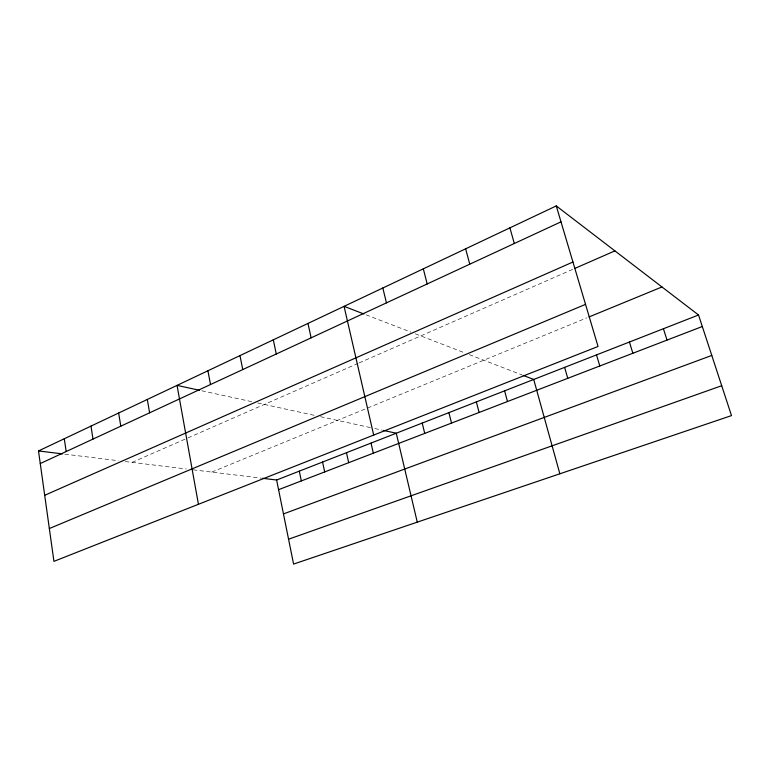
<?xml version="1.0" encoding="UTF-8"?>
<svg xmlns="http://www.w3.org/2000/svg" width="770" height="770" viewBox="0 0 770 770"><rect width="100%" height="100%" fill="white"/><g stroke="black" fill="none" stroke-linecap="round" stroke-linejoin="round"><path stroke-width="0.58" stroke-dasharray="3.85 2.89" d="M132.074 462.375L186.86 438.38M187.957 437.899L358.127 363.353M359.205 362.882L572.918 269.269M211.712 472.097L586.904 317.827M64.805 454.165L118.368 460.701M125.221 461.538L186.292 468.988M193.155 469.825L261.377 478.151M201.798 390.785L252.06 401.748M257.642 402.97L316.066 415.723M320.512 416.695L370.36 427.571M374.778 428.534L382.507 430.218M366.077 314.834L410.911 332.111M415.29 333.805L464.916 352.939M469.286 354.623L522.108 374.99"/><path stroke-width="1.16" d="M556.267 205.917L598.049 346.471L53.929 561.359L38.5 450.95L556.267 205.917L698.534 314.997L731.5 415.598L293.582 564.083L276.623 480.018L262.551 478.295M40.261 463.569L561.003 221.837M44.698 495.293L572.947 262.012M575.075 268.326L614.912 250.876M49.347 528.538L585.537 304.371M589.069 316.932L661.969 286.96M276.623 480.018L698.534 314.997M278.576 489.682L702.307 326.509M283.466 513.917L711.788 355.432M288.567 539.212L721.711 385.722M38.5 450.95L62.524 453.886M199.555 390.294L177.052 385.385L198.439 504.292M383.653 430.469L396.261 433.221L417.273 522.147M363.883 313.987L344.065 306.344L373.691 435.079M523.167 375.394L533.716 379.466L559.857 473.8M663.413 328.732L667.022 340.099M629.427 342.024L632.863 353.257M596.509 354.903L599.801 365.991M564.622 367.377L567.76 378.32M509.904 227.862L514.322 243.503M504.61 390.842L507.478 401.536M465.638 248.816L469.758 264.187M476.351 401.901L479.094 412.47M423.317 268.836L427.177 283.957M448.891 412.643L451.518 423.086M422.21 423.077L424.722 433.404M382.834 287.999L386.444 302.87M371.025 443.097L373.334 453.193M346.471 452.693L348.685 462.683M307.971 323.419L311.128 337.828M322.572 462.048L324.69 471.923M273.311 339.83L276.266 354.017M299.299 471.144L301.33 480.923M239.98 355.605L242.752 369.571M207.919 370.774L210.518 384.538M147.32 399.457L149.601 412.816M118.647 413.028L120.794 426.185M90.985 426.118L92.997 439.092M64.285 438.746L66.172 451.547"/></g></svg>
